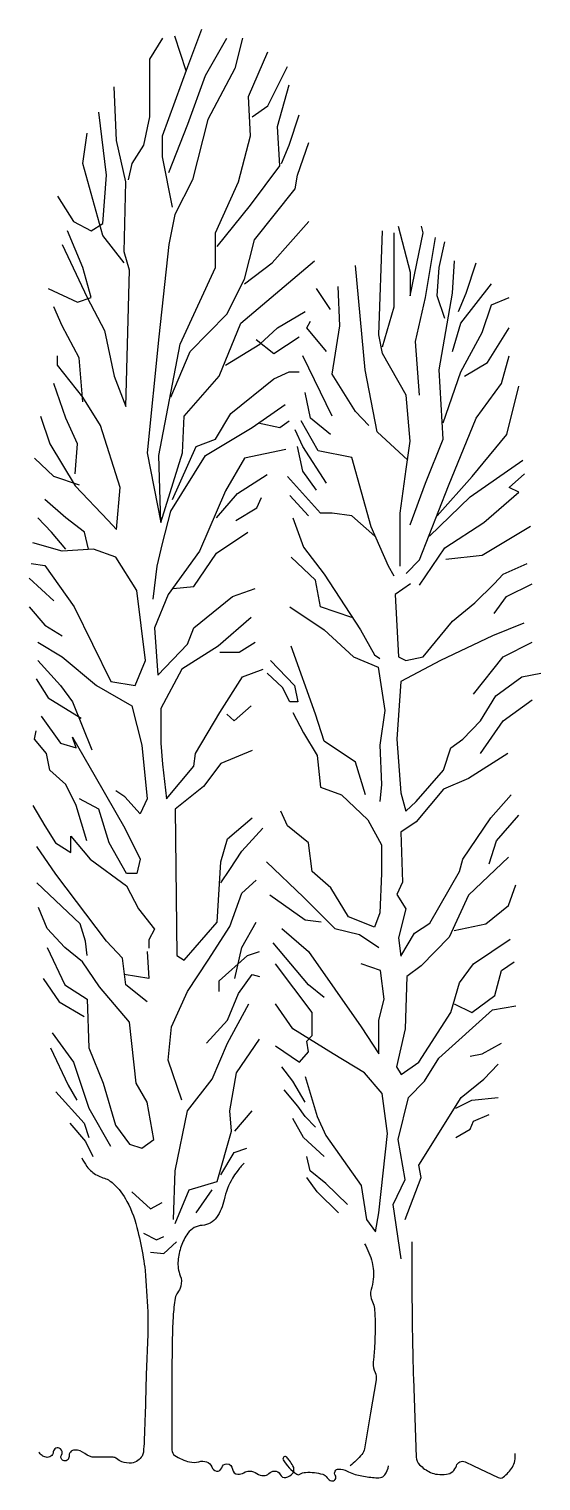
# Model space of a CAD drawing. Extents: x -1.55 to 1.66, y -0.05 to 9.04.
import ezdxf

# ---------------------------------------------------------------- set-up
doc = ezdxf.new("R2010")
doc.units = 0
doc.header["$LTSCALE"] = 100
doc.header["$MEASUREMENT"] = 0
doc.layers.add('P-ARVORE', color=2, linetype='CONTINUOUS')

msp = doc.modelspace()

# ---------------------------------------------------------------- linework, layer by layer
at = {"layer": 'P-ARVORE', "linetype": 'CONTINUOUS'}
for points in [[(-0.6487, 7.9267), (-0.7107, 8.2425), (-0.7107, 8.3737), (-0.5523, 8.8084), (-0.4662, 9.0422)], [(-0.7107, 8.9848), (-0.7934, 8.8535), (-0.7934, 8.4927), (-0.8313, 8.3163), (-0.9036, 8.2015), (-0.9277, 8.099)], [(-0.2113, 8.9848), (-0.2595, 8.7961), (-0.4283, 8.4762), (-0.5247, 8.099), (-0.6349, 7.8816), (-0.6728, 7.693), (-0.7348, 7.1147), (-0.8072, 6.3888), (-0.7211, 5.9541), (-0.7348, 6.3724), (-0.6005, 7.0696), (-0.38, 7.5494), (-0.38, 7.7668), (-0.2354, 8.0867), (-0.1596, 8.3737), (-0.1734, 8.6198), (-0.0528, 8.8987)], [(-0.6728, 8.1441), (-0.5523, 8.4475), (-0.442, 8.751), (-0.3077, 8.9848)], [(-0.5626, 8.7797), (-0.6349, 8.9971)], [(-0.1492, 8.4927), (-0.0528, 8.5624), (0.0712, 8.8084)], [(-1.3411, 7.693), (-1.1826, 7.3608), (-1.0759, 7.1557), (-1.0139, 6.8687), (-0.9415, 6.68), (-0.9174, 7.533), (-0.9519, 7.6478), (-0.9415, 8.0867), (-1.0001, 8.345), (-1.0139, 8.6813)], [(-0.3697, 7.6807), (-0.1596, 7.939), (0.023, 8.1851), (0.0092, 8.4311), (0.0815, 8.6936)], [(-1.3687, 7.9964), (-1.2688, 7.8365), (-1.1585, 7.7791), (-1.0862, 7.8242), (-1.0621, 8.1277), (-1.1103, 8.5214)], [(0.0333, 8.2015), (0.0815, 8.3163), (0.1435, 8.505)], [(-0.9519, 7.5781), (-1.0862, 7.7504), (-1.1585, 8.0128), (-1.2102, 8.2015), (-1.1826, 8.3901)], [(-0.6591, 6.7374), (-0.5385, 7.0245), (-0.3077, 7.2583), (-0.1975, 7.4756), (-0.1355, 7.7217), (0.1194, 8.0415), (0.1332, 8.1277), (0.2056, 8.3327)], [(-0.1975, 7.4469), (-0.0252, 7.5781), (0.2056, 7.8365)], [(-1.4272, 7.4182), (-1.2447, 7.3321), (-1.1585, 7.3608), (-1.2102, 7.5494), (-1.3067, 7.7791)], [(0.7774, 5.6794), (0.7774, 6.0116), (0.8153, 6.2863), (0.8394, 6.4627), (0.8153, 6.7497), (0.6671, 7.0122), (0.643, 7.127), (0.6671, 7.7791)], [(0.6671, 7.0532), (0.7395, 7.3034), (0.7395, 7.7668)], [(0.7636, 7.8078), (0.8394, 7.5207), (0.8394, 7.3731), (0.922, 7.7668), (0.9117, 7.8078)], [(0.8979, 6.7497), (0.8738, 7.086), (0.9358, 7.3608), (0.9978, 7.7381)], [(1.0564, 7.2295), (1.0082, 7.3731), (1.0219, 7.5494), (1.0564, 7.7094)], [(-0.7211, 5.9541), (-0.5867, 6.3888), (-0.5764, 6.6185), (-0.3559, 6.8687), (-0.2216, 7.2008), (0.24, 7.5904)], [(0.8256, 6.3437), (0.6327, 6.5201), (0.5569, 6.9097), (0.4983, 7.5617)], [(0.8394, 5.9377), (0.9358, 6.2002), (1.0461, 6.475), (1.0219, 6.9097), (1.1046, 7.3895), (1.1184, 7.5904)], [(1.1425, 7.2747), (1.1907, 7.3895), (1.2527, 7.5781)], [(0.3399, 7.287), (0.2538, 7.4182)], [(0.581, 6.5611), (0.4983, 6.6472), (0.3502, 6.881), (0.3985, 7.1844), (0.3881, 7.4305)], [(1.1046, 7.0245), (1.1563, 7.2008), (1.3492, 7.4469)], [(-1.2102, 6.7087), (-1.2343, 6.9835), (-1.3411, 7.1844), (-1.3928, 7.3034)], [(-0.318, 6.9384), (-0.101, 7.0696), (0.0092, 7.1721), (0.1814, 7.2747)], [(1.0461, 6.5775), (1.1563, 6.8974), (1.2906, 7.1434), (1.3492, 7.3157), (1.4594, 7.3608)], [(0.3158, 7.0245), (0.1918, 7.1721), (0.2159, 7.2131)], [(-0.1251, 7.0983), (-0.0149, 7.0122), (0.1435, 7.1147)], [(1.1804, 6.8687), (1.3251, 6.9548), (1.4594, 7.1721)], [(-1.4754, 6.6185), (-1.4169, 6.4463), (-1.2584, 6.1838), (-1.0517, 5.9664), (-1.0001, 5.909), (-0.976, 6.1715), (-1.1, 6.5611), (-1.2102, 6.7374), (-1.3687, 6.9384), (-1.3687, 6.9958)], [(0.3502, 6.6185), (0.1677, 6.9958)], [(0.8153, 5.6343), (0.8979, 5.7204), (1.0805, 6.1838), (1.2527, 6.6062), (1.4112, 6.8236), (1.4594, 6.9958)], [(-1.2584, 6.2576), (-1.2447, 6.4463), (-1.317, 6.6062), (-1.3928, 6.8236)], [(-0.6487, 6.0977), (-0.5006, 6.4299), (-0.38, 6.475), (-0.2836, 6.6349), (-0.0149, 6.8523), (0.0815, 6.8974), (0.1435, 6.8974)], [(0.3399, 6.5037), (0.2159, 6.6062), (0.1814, 6.7661)], [(1.0082, 5.9952), (1.2286, 6.2412), (1.4456, 6.5037), (1.5214, 6.8071)], [(-0.7693, 5.4743), (-0.7452, 5.6794), (-0.7107, 5.8229), (-0.6591, 6.0239), (-0.442, 6.3724), (-0.1492, 6.5488), (0.0574, 6.6923)], [(-0.1114, 6.5775), (0.023, 6.5488), (0.0815, 6.5898)], [(0.7395, 5.6179), (0.705, 5.6794), (0.5948, 5.9254), (0.4742, 6.3601), (0.2641, 6.4011), (0.1573, 6.5898)], [(0.3158, 6.2002), (0.1677, 6.4299), (0.1194, 6.5324)], [(0.0609, 6.4094), (-0.1975, 6.356), (-0.318, 6.151), (-0.4799, 5.7737), (-0.6763, 5.503), (-0.7624, 5.2939), (-0.7417, 4.9986), (-0.5557, 5.1914), (-0.5144, 5.2939), (-0.2733, 5.4907), (-0.132, 5.5399)], [(0.2538, 6.1551), (0.1677, 6.274), (0.1332, 6.4299)], [(-1.2309, 6.1879), (-1.3928, 6.2412), (-1.5133, 6.356)], [(0.9599, 5.868), (1.2148, 6.1141), (1.5455, 6.3437)], [(-0.3732, 5.9828), (-0.2423, 6.1346), (-0.0562, 6.2535)], [(0.6189, 5.868), (0.4742, 5.9952), (0.3502, 6.0116), (0.2779, 6.0116), (0.0712, 6.2412)], [(0.8979, 5.5604), (1.0564, 5.7942), (1.301, 5.9541), (1.5214, 6.1428), (1.4594, 6.1715), (1.5559, 6.2576)], [(-1.1758, 5.786), (-1.1999, 5.8926), (-1.317, 5.9828), (-1.4479, 6.0977)], [(-0.2526, 5.9664), (-0.1217, 6.0444), (-0.0907, 6.11)], [(0.085, 6.1223), (0.2021, 5.9952)], [(-1.317, 5.786), (-1.4065, 5.8926), (-1.4927, 5.9828)], [(0.1057, 5.9828), (0.1711, 5.7983), (0.302, 5.6302), (0.5294, 5.2816), (0.6155, 5.1257), (0.6499, 5.1011)], [(1.0633, 5.7245), (1.2906, 5.7491), (1.5938, 5.9295)], [(-1.534, 5.6958), (-1.4479, 5.6835), (-1.2653, 5.4251), (-1.0345, 4.9576), (-0.883, 4.933), (-0.8175, 5.0888), (-0.8726, 5.5276), (-1.0035, 5.7368), (-1.1448, 5.786), (-1.3411, 5.7737), (-1.5237, 5.827)], [(-0.6453, 5.5399), (-0.5144, 5.5522), (-0.3732, 5.7614), (-0.1768, 5.8926)], [(0.4742, 5.3595), (0.2779, 5.4251), (0.2469, 5.5933), (0.0953, 5.7368)], [(0.8428, 5.5686), (0.7464, 5.503), (0.767, 5.1134), (0.8118, 5.0888), (0.922, 5.1134), (1.1046, 5.3349), (1.2458, 5.4497), (1.3664, 5.5686), (1.4215, 5.6302), (1.5731, 5.6958)], [(-1.5478, 5.6056), (-1.3928, 5.462)], [(1.3664, 5.3841), (1.4422, 5.4907), (1.6041, 5.5686)], [(-1.5478, 5.4251), (-1.4479, 5.3103), (-1.3411, 5.2447)], [(0.085, 5.4251), (0.302, 5.2816), (0.4846, 5.1134), (0.6396, 5.0478), (0.6809, 4.7772), (0.6499, 4.5598), (0.6602, 4.3137), (0.6499, 4.2071)], [(-0.1561, 5.3595), (-0.3628, 5.1791), (-0.5902, 5.0355), (-0.7211, 4.7895), (-0.7211, 4.5721), (-0.7107, 4.4409), (-0.6866, 4.2235), (-0.5144, 4.4286), (-0.504, 4.5065), (-0.3525, 4.7649), (-0.2113, 4.9863), (-0.0804, 5.0355)], [(1.5524, 5.3226), (1.3561, 5.2447), (1.0288, 5.0888), (0.7808, 4.9576), (0.7567, 4.5967), (0.7808, 4.2604), (0.8118, 4.1456), (0.8773, 4.2071), (1.0495, 4.404), (1.0943, 4.5434), (1.1701, 4.5967), (1.2803, 4.7115), (1.3767, 4.8674), (1.5386, 4.9863), (1.6592, 5.0109)], [(-1.4927, 5.2037), (-1.3411, 5.1134), (-1.1241, 4.933), (-0.9036, 4.8059), (-0.8416, 4.5598), (-0.8072, 4.2235), (-0.852, 4.1292), (-0.9484, 4.2358), (-1.0035, 4.2727)], [(-0.3525, 5.1421), (-0.2319, 5.1421), (-0.132, 5.2037)], [(1.2355, 4.8797), (1.4215, 5.1134), (1.6041, 5.2037)], [(0.5604, 4.2481), (0.4983, 4.4532), (0.302, 4.5844), (0.2469, 4.7526), (0.0953, 5.1791)], [(-1.4927, 5.0888), (-1.3514, 4.933), (-1.2757, 4.8305), (-1.1551, 4.5311)], [(-0.0356, 5.0888), (0.116, 4.933), (0.1367, 4.8305), (0.085, 4.8305), (0.0402, 4.9207), (-0.0562, 5.0109)], [(-1.503, 4.974), (-1.4272, 4.8551), (-1.2205, 4.7279)], [(1.2803, 4.5065), (1.4215, 4.7115), (1.6041, 4.8428)], [(-1.472, 4.7402), (-1.3514, 4.5721), (-1.2515, 4.5434), (-1.2757, 4.609), (-1.1344, 4.363), (-0.9484, 4.039), (-0.852, 3.8462), (-0.8726, 3.756), (-0.9381, 3.756), (-1.0449, 3.9488), (-1.1103, 4.1579), (-1.2309, 4.2235)], [(-0.3077, 4.7526), (-0.2629, 4.7115), (-0.1561, 4.8059)], [(0.1057, 4.7649), (0.1711, 4.6377), (0.2572, 4.4942), (0.2779, 4.2973), (0.4088, 4.2481), (0.5741, 4.0923), (0.6602, 3.9365), (0.6602, 3.756), (0.6499, 3.51), (0.6155, 3.4197), (0.4536, 3.4853), (0.3433, 3.6658), (0.2262, 3.7683), (0.2021, 3.9488), (0.0712, 4.0554), (0.0299, 4.1456)], [(-1.1861, 3.9611), (-1.2515, 4.1825), (-1.317, 4.3137), (-1.4169, 4.404), (-1.4376, 4.5065), (-1.5133, 4.5967), (-1.503, 4.65)], [(-0.1492, 4.527), (-0.3456, 4.445), (-0.4558, 4.3014), (-0.6315, 4.1579), (-0.6212, 3.2434), (-0.5764, 3.2147), (-0.3697, 3.4525), (-0.3456, 3.8298), (-0.3043, 3.9734), (-0.1492, 4.1046)], [(1.4525, 4.5065), (1.2045, 4.3507), (1.0495, 4.285), (0.8773, 4.08), (0.7808, 4.0144), (0.7911, 3.7027), (0.7567, 3.6248), (0.8118, 3.5346), (0.767, 3.3541), (0.7808, 3.2393), (0.8669, 3.3828), (0.9634, 3.4443), (1.1494, 3.7683), (1.1701, 3.8462), (1.3457, 4.1046), (1.4732, 4.2481)], [(-1.5237, 4.1825), (-1.4479, 4.0554), (-1.3824, 3.9488), (-1.286, 3.8872), (-1.286, 3.9898), (-1.1654, 3.8462), (-0.9381, 3.6781), (-0.8623, 3.5346), (-0.7624, 3.4074), (-0.7968, 3.3418), (-0.7968, 3.2885)], [(1.3354, 3.8175), (1.3802, 3.9611), (1.5214, 4.121)], [(-0.3456, 3.6986), (-0.2905, 3.7806), (-0.2147, 3.8954), (-0.0838, 4.039)], [(-0.8072, 2.9522), (-0.9415, 3.0588), (-0.9622, 3.227), (-1.0621, 3.3336), (-1.379, 3.7519), (-1.4996, 3.9242)], [(-0.0597, 3.8298), (0.1711, 3.6084), (0.3675, 3.4115), (0.5225, 3.3746), (0.643, 3.2926)], [(1.456, 3.8585), (1.2045, 3.6207), (1.0839, 3.3582), (0.9083, 3.1778), (0.8187, 3.1122), (0.8084, 2.7841), (0.7533, 2.5462), (0.7843, 2.497), (0.8945, 2.5749), (1.0943, 2.8866), (1.1494, 3.0711), (1.2355, 3.1901), (1.4663, 3.3459)], [(-1.1826, 3.2434), (-1.193, 3.3336), (-1.2274, 3.4402), (-1.4996, 3.6986)], [(-0.5902, 2.3371), (-0.6763, 2.5872), (-0.6556, 2.7964), (-0.5557, 3.0178), (-0.4248, 3.2147), (-0.2905, 3.4238), (-0.2147, 3.633), (-0.1251, 3.715)], [(1.1149, 3.3992), (1.3147, 3.4402), (1.456, 3.5551), (1.5007, 3.6863)], [(0.2813, 3.4525), (0.1814, 3.4648), (-0.039, 3.6207)], [(-1.4341, 3.2926), (-1.3239, 3.0588), (-1.1826, 2.9686), (-1.1723, 2.6651), (-1.0828, 2.4437), (-1.007, 2.1812), (-0.9174, 2.0623), (-0.8416, 2.0377), (-0.7658, 2.091), (-0.8072, 2.3248), (-0.8761, 2.4437), (-0.9174, 2.8251), (-1.1069, 3.0465), (-1.2136, 3.2024), (-1.3239, 3.2926), (-1.4341, 3.4115), (-1.4892, 3.5428)], [(-0.2595, 3.0999), (-0.2147, 3.2926), (-0.1251, 3.4525)], [(0.0368, 3.4115), (0.2021, 3.268), (0.5328, 2.7964), (0.643, 2.6282), (0.643, 2.8374), (0.6775, 2.9686), (0.6534, 3.1491), (0.5328, 3.1901)], [(0.302, 2.9809), (0.2021, 3.0588), (-0.0184, 3.3213)], [(-0.8072, 3.268), (-0.7968, 3.0999), (-0.9519, 3.1245)], [(-0.3559, 3.0178), (-0.3559, 3.0835), (-0.1802, 3.2434), (-0.1045, 3.268)], [(-0.0046, 2.6775), (0.147, 2.5749), (0.2021, 2.6405), (0.1918, 2.7062), (0.2262, 2.7431), (0.2262, 2.8866), (-0.0046, 3.1901)], [(1.1149, 2.9399), (1.2252, 2.8866), (1.3698, 2.9932), (1.4112, 3.1491), (1.4904, 3.2024)], [(-1.4582, 3.0999), (-1.3583, 2.9522), (-1.2033, 2.862)], [(-0.4352, 2.6939), (-0.3043, 2.8374), (-0.2354, 3.0055), (-0.1492, 3.1245), (-0.1045, 3.1122)], [(-0.6418, 1.5907), (-0.6315, 1.8942), (-0.5557, 2.2715), (-0.4007, 2.4683), (-0.3043, 2.6939), (-0.1699, 2.9399)], [(0.1814, 2.4847), (0.2572, 2.2345), (0.3123, 2.1156), (0.5328, 1.8039), (0.5672, 1.5907), (0.6224, 1.5128), (0.643, 1.6317), (0.6981, 2.1279), (0.6637, 2.3781), (0.5535, 2.5093), (0.3571, 2.6282), (0.1057, 2.7841), (-0.0046, 2.9399)], [(0.7843, 1.3446), (0.7326, 1.685), (0.8084, 1.8409), (0.7636, 2.091), (0.829, 2.3535), (0.9289, 2.456), (1.0185, 2.5995), (1.3561, 2.903), (1.5007, 2.9276)], [(-1.4031, 2.7595), (-1.2688, 2.5749), (-1.1723, 2.2879), (-1.038, 2.05)], [(-1.4134, 2.6651), (-1.3032, 2.4314), (-1.2481, 2.3371)], [(-0.6315, 1.5661), (-0.5454, 1.7752), (-0.3697, 1.8285), (-0.2801, 2.1443), (-0.2905, 2.2715), (-0.2491, 2.5093), (-0.1045, 2.7185)], [(1.2148, 2.6118), (1.2906, 2.6282), (1.4112, 2.6939)], [(0.1814, 2.3248), (0.1057, 2.456), (0.0368, 2.5462)], [(0.8084, 1.5907), (0.9083, 1.8532), (0.8945, 1.9311), (1.1597, 2.3535), (1.301, 2.4683), (1.3905, 2.5626)], [(-1.379, 2.3904), (-1.2033, 2.1935), (-1.1723, 2.1033)], [(0.2469, 2.1689), (0.1814, 2.2345), (0.1367, 2.3002), (0.0505, 2.4027)], [(1.1253, 2.2879), (1.2252, 2.3371), (1.3905, 2.3535)], [(-1.2929, 2.1935), (-1.193, 2.0787), (-1.1482, 1.9844)], [(-0.2595, 2.1443), (-0.1492, 2.2715)], [(0.302, 1.9844), (0.1711, 2.1033), (0.1057, 2.2222)], [(1.1253, 2.1033), (1.2148, 2.1566), (1.2355, 2.2058), (1.3354, 2.2468)], [(-0.3456, 1.8696), (-0.2629, 2.009), (-0.1837, 2.0377)], [(0.4467, 1.685), (0.3123, 1.8162), (0.2124, 1.8942), (0.1918, 1.9844)], [(0.3916, 1.6317), (0.2572, 1.7629), (0.1918, 1.8532)], [(-0.9036, 1.7629), (-0.7865, 1.6563), (-0.7142, 1.6973)], [(-0.5006, 1.6317), (-0.4007, 1.7752)], [(-0.8313, 1.5046), (-0.7486, 1.4636), (-0.7038, 1.4841)], [(-0.7865, 1.3856), (-0.7038, 1.3774), (-0.6246, 1.4513)]]:
    msp.add_lwpolyline(points, dxfattribs=at)
for points in [[(-1.2171, 1.9762, 0.045312), (-1.1858, 1.9232, 0.061745), (-1.1551, 1.8901, 0.103613), (-1.0848, 1.8522, -0.112909), (-1.0207, 1.8162, -0.089272), (-0.9344, 1.704, -0.06318), (-0.8657, 1.5169, -0.011343), (-0.8318, 1.3515, -0.023514), (-0.821, 1.2708, -0.010678), (-0.8043, 1.0131, -0.019688), (-0.8037, 0.873), (-0.8141, 0.6188), (-0.821, 0.3604, -0.004634), (-0.8266, 0.2059, -0.010055), (-0.8313, 0.1348, -0.122518), (-0.8399, 0.1098, -0.083827), (-0.8657, 0.0815, -0.146204), (-0.9061, 0.0658, -0.104299), (-0.9656, 0.0733, -0.103578), (-0.9999, 0.0939, 0.18885), (-1.0207, 0.102), (-1.0655, 0.102), (-1.1344, 0.102, -0.173795), (-1.1988, 0.1251, 0.177933), (-1.2619, 0.1471, 0.438832), (-1.2973, 0.1073, -0.585684), (-1.3342, 0.0815, -0.44681), (-1.3442, 0.1162, 0.38855), (-1.3514, 0.1553, 0.594932), (-1.3957, 0.1352, -0.46226), (-1.441, 0.102, -0.100203), (-1.4662, 0.1137, -0.096667), (-1.4858, 0.1348)], [(-0.2009, 1.9434, 0.020699), (-0.2447, 1.891, 0.027842), (-0.2733, 1.8491, 0.087089), (-0.3257, 1.7136, -0.105449), (-0.3732, 1.603, -0.229874), (-0.4625, 1.5538, 0.229041), (-0.5523, 1.5046, 0.068429), (-0.5948, 1.4234, 0.067366), (-0.6143, 1.3323, 0.112711), (-0.6003, 1.2387, -0.163087), (-0.5971, 1.1724, -0.092146), (-0.6171, 1.1317, 0.116519), (-0.6315, 1.0986, 0.031471), (-0.6448, 0.9829, 0.012978), (-0.6522, 0.7008), (-0.6522, 0.4998), (-0.6522, 0.1471, 0.250212), (-0.6343, 0.1136, 0.08964), (-0.5419, 0.0733, 0.125901), (-0.4848, 0.0744, -0.145622), (-0.4352, 0.0733, -0.236748), (-0.4033, 0.0421, 0.268131), (-0.3732, 0.0159, 0.399581), (-0.3409, 0.0365, -0.360864), (-0.3077, 0.061, -0.371627), (-0.2732, 0.0277, 0.379924), (-0.2388, -0.0046, 0.152457), (-0.2028, 0.0056, -0.15126), (-0.1665, 0.0159, -0.151551), (-0.12, 0.0003, 0.166011), (-0.0769, -0.0128, 0.185251), (-0.0452, 0.0006, -0.171849), (-0.0115, 0.0159, -0.32142), (0.0253, -0.0059, 0.345134), (0.0609, -0.0251, 0.21697), (0.1059, 0.0056, 0.282578), (0.1057, 0.0487, 0.015399), (0.0837, 0.0817, 0.023593), (0.0678, 0.102, 0.911283), (0.0449, 0.0858, 0.114047), (0.1298, -0.0046, 0.30492), (0.1483, -0.0046, -0.1362), (0.1849, 0.0077, -0.041834), (0.2403, 0.006, -0.044244), (0.2917, -0.0046, -0.182666), (0.3199, -0.0262, 0.196845), (0.3468, -0.0456, 0.687738), (0.3707, -0.0109, -0.6082), (0.3916, 0.0282, -0.115609), (0.4441, 0.0152, 0.071839), (0.5259, -0.0128, 0.022511), (0.6151, -0.0255, 0.053195), (0.6534, -0.0251, 0.214121), (0.681, -0.0086, 0.107166), (0.705, 0.0487)], [(0.5535, 1.439, -0.072915), (0.6015, 1.322, -0.08822), (0.6086, 1.2175, -0.050215), (0.5946, 1.1516, 0.104391), (0.5914, 1.1191, 0.0847), (0.6038, 1.0752, -0.08811), (0.6155, 1.033, -0.023449), (0.6202, 0.9323, -0.01536), (0.6155, 0.7787, -0.011344), (0.6112, 0.7275, 0.016644), (0.6086, 0.6926, 0.114592), (0.6199, 0.6332, -0.146682), (0.6258, 0.5859), (0.5914, 0.3809), (0.5535, 0.1553, -0.13384), (0.5372, 0.1201, -0.050023), (0.4639, 0.0487)], [(0.8497, 1.4513, 0.003641), (0.8519, 0.9946, 0.004151), (0.86, 0.5942), (0.8773, 0.102, 0.162046), (0.899, 0.0556, 0.098589), (0.9668, 0.0077, 0.07405), (1.0108, -0.0045, 0.060441), (1.0667, -0.0046, 0.301892), (1.1294, 0.0488, -0.463512), (1.1838, 0.0733), (1.2355, 0.0487), (1.3905, -0.0251, 0.275879), (1.4226, -0.0221, 0.098145), (1.4801, 0.0405, 0.087671), (1.4957, 0.0805, 0.081495), (1.4973, 0.1266)]]:
    msp.add_lwpolyline(points, format="xyb", dxfattribs=at)

doc.saveas('drawing.dxf')
